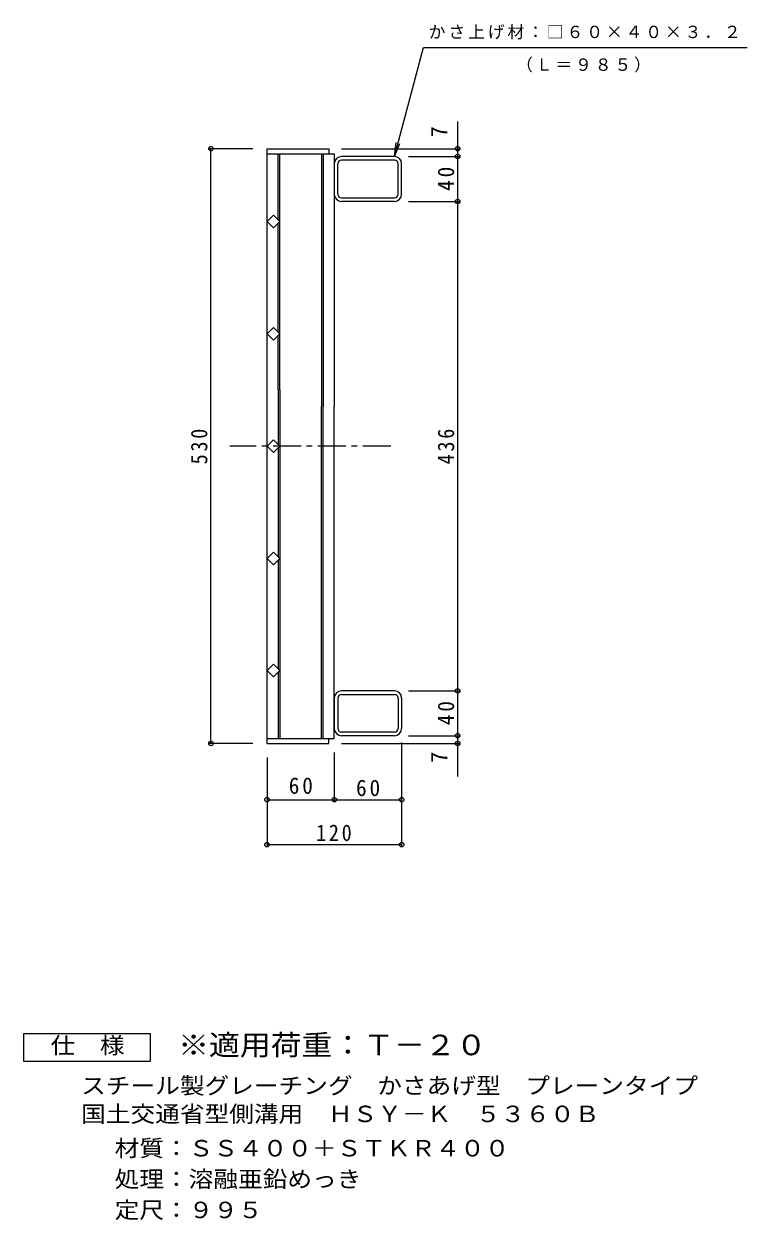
# Model space of a CAD drawing. Units: millimetres, scale not verified. Extents: x -802 to 895, y -688 to 591.
# Drawn here: x 251 to 895, y -506 to 559 of the extents above; entities that cross this region are included whole.
import ezdxf
from ezdxf.enums import TextEntityAlignment as Align

# ---------------------------------------------------------------- set-up
doc = ezdxf.new("R2010")
doc.units = ezdxf.units.MM
doc.header["$LTSCALE"] = 5
doc.header["$PDMODE"] = 32
doc.header["$PDSIZE"] = 4
doc.linetypes.add('CHAIN1', pattern=[8, 5, -1, 1, -1])
for name, color, linetype, lineweight in [('B-1', 2, 'Continuous', 9), ('B-2', 3, 'Continuous', 9), ('B-4', 7, 'Continuous', 9), ('B-5', 7, 'Continuous', 9), ('F-4_F-4ﾚｲﾔ', 2, 'Continuous', 9)]:
    doc.layers.add(name, color=color, linetype=linetype, lineweight=lineweight)
doc.layers.add('F-5_F-5ﾚｲﾔ', color=2, linetype='Continuous')
doc.styles.add('ＭＳ ゴシック', font='')
doc.styles.get('ＭＳ ゴシック').set_extended_font_data('MS Gothic')

msp = doc.modelspace()

# ---------------------------------------------------------------- linework, layer by layer
at = {"layer": 'B-1'}
for p, q in [((581.073, 441.041), (533.873, 441.041)), ((581.073, 437.841), (533.873, 437.841)), ((527.473, 434.641), (527.473, 407.44)), ((530.673, 407.44), (530.673, 434.64)), ((584.273, 407.441), (584.273, 434.64)), ((587.473, 407.44), (587.473, 434.641)), ((533.873, 404.241), (581.073, 404.241)), ((581.073, 401.041), (533.873, 401.041)), ((527.473, -41.359), (527.473, -68.559)), ((530.673, -41.359), (530.673, -68.559)), ((581.073, -34.959), (533.873, -34.959)), ((533.873, -38.159), (581.073, -38.159)), ((584.273, -41.359), (584.273, -68.559)), ((587.473, -41.359), (587.473, -68.559)), ((581.073, -71.759), (533.873, -71.759)), ((581.073, -74.959), (533.873, -74.959))]:
    msp.add_line(p, q, dxfattribs=at)
for centre, radius, start, end in [((533.873, 434.641), 6.4, 90, 180), ((533.873, 434.64), 3.2, 90, 180), ((581.073, 434.641), 6.4, 0, 90), ((581.073, 434.64), 3.2, 0, 90), ((533.873, 407.44), 6.4, 180, 270), ((533.873, 407.44), 3.2, 180, 270), ((581.073, 407.441), 3.2, 270, 0), ((581.073, 407.44), 6.4, 270, 0), ((533.873, -41.359), 6.4, 90, 180), ((533.873, -41.359), 3.2, 90, 180), ((581.073, -41.359), 6.4, 0, 90), ((581.073, -41.359), 3.2, 0, 90), ((533.873, -68.559), 6.4, 180, 270), ((533.873, -68.559), 3.2, 180, 270), ((581.073, -68.559), 3.2, 270, 0), ((581.073, -68.559), 6.4, 270, 0)]:
    msp.add_arc(centre, radius, start, end, dxfattribs=at)
at = {"layer": 'B-2'}
for p, q in [((467.473, 448.04), (522.473, 448.04)), ((467.473, -81.959), (467.473, 448.04)), ((522.473, 448.04), (522.473, 443.541)), ((467.473, 443.541), (527.473, 443.541)), ((477.473, 384.355), (477.473, 443.541)), ((478.973, 233.041), (478.973, 443.541)), ((515.973, 443.541), (515.973, 218.211)), ((517.473, 443.541), (517.473, 218.211)), ((527.473, 443.541), (527.473, 218.211)), ((477.473, 284.355), (477.473, 381.727)), ((477.473, 233.041), (477.473, 281.727)), ((477.473, 233.041), (477.473, 184.354)), ((478.973, 233.041), (478.973, -77.459)), ((515.973, -77.459), (515.973, 218.211)), ((517.473, -77.459), (517.473, 218.211)), ((527.473, -77.459), (527.473, 218.211)), ((477.473, 181.726), (477.473, 84.354)), ((477.473, 81.726), (477.473, -15.646)), ((477.473, -18.274), (477.473, -77.459)), ((467.473, -77.459), (527.473, -77.459)), ((467.473, -81.959), (522.473, -81.959)), ((522.473, -81.959), (522.473, -77.459))]:
    msp.add_line(p, q, dxfattribs=at)
at = {"layer": 'B-2', "linetype": 'CHAIN1'}
msp.add_line((577.812, 183.04), (434.449, 183.04), dxfattribs=at)
at = {"layer": 'B-2'}
for points in [[(478.787, 383.041), (473.13, 377.384), (467.473, 383.041), (473.13, 388.698)], [(478.787, 283.041), (473.13, 277.384), (467.473, 283.041), (473.13, 288.698)], [(478.787, 183.04), (473.13, 188.697), (467.473, 183.04), (473.13, 177.384)], [(478.787, 83.04), (473.13, 88.697), (467.473, 83.04), (473.13, 77.384)], [(478.787, -16.96), (473.13, -11.303), (467.473, -16.96), (473.13, -22.616)]]:
    msp.add_lwpolyline(points, close=True, dxfattribs=at)
at = {"layer": 'B-4'}
for p, q in [((637.473, -111.339), (637.473, 472.107)), ((454.973, 448.04), (415.973, 448.04)), ((417.473, -81.959), (417.473, 448.04)), ((533.973, 448.04), (638.973, 448.04)), ((593.573, 441.041), (638.973, 441.041)), ((593.573, 401.04), (638.973, 401.04)), ((593.573, -34.959), (638.973, -34.959)), ((454.973, -81.959), (415.973, -81.959)), ((533.973, -81.959), (638.973, -81.959)), ((587.473, -81.059), (587.473, -173.459)), ((593.573, -74.959), (638.973, -74.959)), ((467.473, -94.459), (467.473, -173.459)), ((527.473, -89.959), (527.473, -133.459)), ((467.473, -131.959), (587.473, -131.959)), ((467.473, -171.959), (587.473, -171.959))]:
    msp.add_line(p, q, dxfattribs=at)
for p in [(417.473, 448.04), (637.473, 448.04), (637.473, 441.041), (637.473, 401.04), (637.473, -34.959), (637.473, -74.959), (417.473, -81.959), (637.473, -81.959), (467.473, -131.959), (527.473, -131.959), (587.473, -131.959), (467.473, -171.959), (587.473, -171.959)]:
    msp.add_point(p, dxfattribs=at)
at = {"layer": 'B-5'}
for q in [(582.705, 453.434), (585.856, 452.589)]:
    msp.add_line((581.073, 441.041), q, dxfattribs=at)
msp.add_lwpolyline([(581.073, 441.041), (607.064, 538.041), (895.444, 538.041)], dxfattribs=at)
at = {"layer": 'F-4_F-4ﾚｲﾔ'}
msp.add_lwpolyline([(250.757, -365.121), (250.757, -340.12), (363.257, -340.12), (363.257, -365.121)], close=True, dxfattribs=at)

# ---------------------------------------------------------------- texts
at = {"layer": 'B-4', "color": 2, "style": 'ＭＳ ゴシック'}
for p in [(632.473, 458.12), (632.473, -99.131)]:
    msp.add_text('7', height=14.66, rotation=90, dxfattribs=at).set_placement(p, align=Align.BOTTOM_LEFT)
at = {"layer": 'B-4', "color": 2, "char_height": 14.66, "attachment_point": 7, "rotation": 90, "style": 'ＭＳ ゴシック'}
for s, insert in [('\\T1.27;\\W0.95;40', (634.473, 410.416)), ('\\T1.27;\\W0.9;530', (414.473, 166.791)), ('\\T1.27;\\W0.9;436', (634.473, 166.791)), ('\\T1.27;\\W0.95;40', (634.473, -65.584))]:
    msp.add_mtext(s, dxfattribs=dict(at, insert=insert))
at = {"layer": 'B-4', "color": 2, "char_height": 14.66, "attachment_point": 7, "style": 'ＭＳ ゴシック'}
for s, insert in [('\\T1.27;\\W0.95;60', (486.848, -126.959)), ('\\T1.27;\\W0.95;60', (546.848, -128.959)), ('\\T1.27;\\W0.9;120', (511.223, -168.959))]:
    msp.add_mtext(s, dxfattribs=dict(at, insert=insert))
at = {"layer": 'B-5', "char_height": 11, "attachment_point": 7, "style": 'ＭＳ ゴシック'}
for s, insert in [('\\T1.17;かさ上げ材：□６０×４０×３．２', (611.591, 545.387)), ('\\T1.17;（Ｌ＝９８５）', (689.461, 515.95))]:
    msp.add_mtext(s, dxfattribs=dict(at, insert=insert))
at = {"layer": 'F-4_F-4ﾚｲﾔ', "style": 'ＭＳ ゴシック', "width": 1.1}
for s, p in [('仕\u3000様', (274.507, -362.621)), ('スチール製グレーチング\u3000かさあげ型\u3000プレーンタイプ', (301.801, -398.461)), ('国土交通省型側溝用\u3000ＨＳＹ－Ｋ\u3000５３６０Ｂ', (301.801, -423.605)), ('材質：ＳＳ４００＋ＳＴＫＲ４００', (331.658, -454.166)), ('処理：溶融亜鉛めっき', (331.658, -481.667)), ('定尺：９９５', (331.658, -509.167))]:
    msp.add_text(s, height=14.66, dxfattribs=at).set_placement(p, align=Align.BOTTOM_LEFT)
at = {"layer": 'F-5_F-5ﾚｲﾔ', "color": 3, "style": 'ＭＳ ゴシック', "width": 1.1}
msp.add_text('※適用荷重：Ｔ－２０', height=18.33, dxfattribs=at).set_placement((388.257, -365.121), align=Align.BOTTOM_LEFT)

doc.saveas('drawing.dxf')
